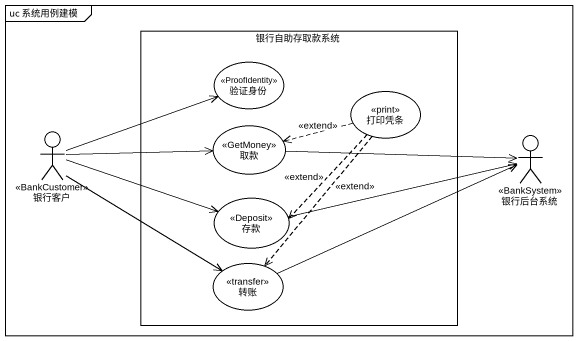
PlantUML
@startuml
mainframe uc 系统用例建模
rectangle 银行自助存取款系统 {
  usecase 验证身份 <<ProofIdentity>>
  usecase 取款 <<GetMoney>>
  usecase 打印凭条 <<print>>
  usecase 存款 <<Deposit>>
  usecase 转账 <<transfer>>
}
actor 银行客户 <<BankCustomer>>
actor 银行后台系统 <<BankSystem>>
取款 -right-> 银行后台系统
打印凭条 .left.> 取款 : <<extend>>
打印凭条 ..> 存款 : <<extend>>
打印凭条 ..> 转账 : <<extend>>
银行客户 -right-> 验证身份
银行客户 -right-> 取款
银行客户 -right-> 存款
银行客户 -right-> 转账
存款 -right-> 银行后台系统
转账 -right-> 银行后台系统
@enduml
